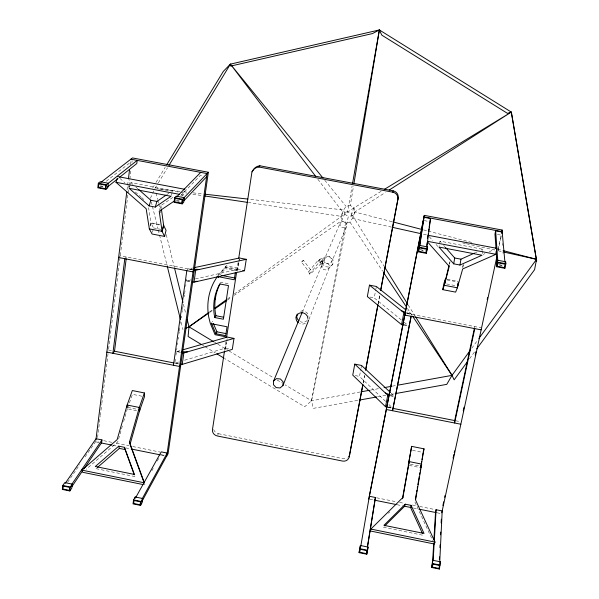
<?xml version="1.0" encoding="UTF-8"?>
<svg xmlns="http://www.w3.org/2000/svg" width="599" height="599" viewBox="0 0 599 599"><rect width="100%" height="100%" fill="white"/><g stroke="black" fill="none" stroke-linecap="round" stroke-linejoin="round"><path stroke-width="0.45" stroke-dasharray="3 2.25" d="M322.314 259.135L321.91 267.521L323.924 269.737L326.927 269.984L332.842 264.279L333.066 259.973L330.071 256.679L325.616 256.335L322.314 259.135L321.91 267.521M324.665 258.633L324.516 261.493L326.507 263.672L329.457 263.904L331.659 262.048L346.492 226.115L346.634 223.509L344.844 221.525L342.171 221.323L340.187 223.023L324.665 258.633L326.859 256.769L329.817 257.001L331.809 259.187L331.659 262.048M340.187 223.023L340.045 225.628L341.834 227.613L344.5 227.815L346.492 226.115M127.055 189.801L127.512 186.087M127.632 185.158L128.321 179.595M130.17 164.755L130.664 160.764M97.577 437.57L98.723 428.352M98.842 427.431L100.22 416.372M100.333 415.451L101.718 404.392M101.83 403.471L108.045 353.717M108.614 349.105L128.905 186.574M129.025 185.645L129.713 180.104M129.826 179.183L131.099 169.023M131.907 162.561L132.132 160.712M174.945 362.208L175.47 358.509M175.941 355.185L176.316 352.534M176.645 350.205L176.907 348.356M177.431 344.665L177.693 342.815M178.217 339.124L178.472 337.274M178.996 333.583L179.258 331.734M179.393 330.813L179.91 327.121M180.434 323.423L180.696 321.581M181.22 317.889L181.482 316.04M182.006 312.349L182.268 310.499M182.395 309.578L182.92 305.879M184.222 296.647L184.485 294.805M184.619 293.877L185.143 290.186M185.66 286.494L185.922 284.645M186.446 280.953L186.716 279.059M236.395 270.815L236.672 268.996L226.714 267.079L220.23 274.686M224.64 350.138L226.197 339.97M236.822 270.688L238.38 260.528M184.619 360.224L225.613 348.079L226.452 342.583M195.446 278.887L237.683 269.415L238.761 262.392M238.896 261.516L239.301 258.88M225.464 349.749L226.602 342.366M226.744 341.437L227.163 338.667M237.511 271.257L239.36 259.255M482.262 253.542L482.944 249.296L440.01 241.15L439.112 246.219M350.31 205.494L346.005 206.356L343.661 209.95L340.838 216.306L341.819 220.552L345.571 222.955L349.951 222.094L352.347 218.433L354.945 212.039L353.994 207.853L350.31 205.494L353.507 186.199M462.945 267.296L463.364 264.795M449.677 263.904L449.961 262.242M391.559 227.141L352.347 218.433L351.381 214.172L347.615 211.769L352.107 186.057M385.554 401.337L359.49 376.434L360.86 369.119M361.032 368.198L361.549 365.457M401.278 319.903L374.225 297.883L375.708 289.991M375.873 289.107L376.367 286.479M363.204 382.679L364.589 375.341M378.089 303.828L379.818 294.663M363.196 383.068L364.581 375.738M378.081 304.247L379.811 295.082M345.571 222.955L311.54 400.768L313.202 408.376L358.337 400.259M391.993 221.682L354.945 212.039L352.586 215.633L348.296 216.471L311.54 400.768L304.666 406.773L224.835 358.636M498.001 249.244L500.944 235.534M498.166 250.764L501.49 235.31M149.967 226.25L150.806 222.716L159.888 224.453M152.49 232.277L153.531 227.927L150.806 222.716M449.302 264.196L450.014 261.478M462.428 267.431L463.641 263.126M122.368 425.986L117.771 441.905L86.196 469.242M123.641 421.569L127.475 408.301M181.617 196.098L183.159 195.057L184.357 190.946M171.262 195.469L172.235 192.197M159.708 209.598L160.914 205.577L174.032 196.652M150.282 225.748L151 223.382L148.589 207.703M129.406 187.509L130.178 185.069M130.432 184.26L130.949 182.628L172.722 190.557L169.712 192.631M308.957 319.447L329.158 268.105L329.308 265.207L327.286 262.976L324.284 262.736L322.052 264.616L302.675 311.173M381.151 191.321L353.994 207.853L351.381 214.172L385.254 192.549M353.994 207.853L344.62 214.12L341.819 220.552L234.299 295.307M150.416 198.269L152.296 194.211M152.67 193.395L153.793 190.961M217.669 435.211L218.388 433.691A5.78 5.271 24.3 0 1 213.543 428.719M151.869 470.732L153.217 468.321M157.252 461.065L159.042 457.846M152.625 188.049L155.53 183.257M156.01 182.455L165.212 167.278M154.916 188.528L157.822 183.743M158.301 182.942L167.495 167.795M220.454 283.042L220.934 282.249L229.552 283.911M236.672 268.996L235.632 270.643L225.636 268.719M308.762 271.609L316.639 261.988L319.522 259.427L322.015 258.379L324.149 259.741L322.756 261.905L311.008 273.436L309.428 274.095L308.762 271.609L301.529 262.025L302.405 260.962L303.551 260.475L310.776 270.067L309.631 270.546M322.936 263.066L321.057 264.309L318.488 260.879L319.454 260.026L320.36 259.644L322.936 263.066L321.057 264.309M320.36 259.644L318.488 260.879M347.615 211.769L343.227 212.645L340.838 216.306L248.338 202.484M225.179 267.476L226.265 265.844L237.998 268.105L236.964 269.752L225.179 267.476L217.19 276.686M67.575 482.33L79.787 464.607M85.095 456.902L95.72 441.485L99.09 442.167M471.78 348.244L477.815 339.947M469.579 358.711L475.643 350.408M186.821 270.696L188.146 268.951L192.646 267.993M218.306 275.016L226.265 265.844M309.428 274.095L317.62 264.054L320.974 261.074L324.149 259.741M124.802 258.708L126.411 257.023M180.801 195.573L200.268 175.522L202.994 176.039M118.624 257.51L120.257 255.833L194.338 270.149M388.354 513.276L389.687 511.958M303.551 260.475L301.529 262.025M332.842 264.279L329.532 267.079L325.092 266.727L322.097 263.44M106.255 181.242L130.47 162.344M209.388 312.049L212.413 309.855M227.523 298.916L231.296 296.183M234.321 293.989L344.62 214.12L343.661 209.95L248.825 199.182M209.725 312.401L212.795 310.26M227.388 300.114L231.229 297.448M166.709 194.697L168.963 193.148M475.329 252.718L477.021 251.954M481.252 250.053L482.944 249.296M483.236 254.403L484.943 253.647M489.203 251.752L494.317 249.476M179.138 363.982L174.818 363.129L179.273 361.811M180.561 352.347L176.443 351.65L180.007 350.625M189.808 281.47L186.454 280.901L190.946 279.89M360.201 391.971L311.54 400.768L285.109 384.82M370.302 390.144L378.561 388.654M392.338 386.16L396.006 385.494M377.677 396.785L385.973 395.295M390.578 394.464L394.262 393.805M176.443 351.65L180.127 351.718M186.454 280.901L190.19 281.051M192.466 269.138L188.146 268.951L192.354 269.67M180.022 191.381L156.773 188.737L179.895 192.257M183.736 191.8L188.386 192.324M193.035 192.856L203.263 194.016M180.816 192.399L186.364 193.23M192.841 194.196L203.016 195.716M174.818 363.129L178.929 363.825M424.182 220.597L429.049 221.518M497.425 234.441L501.513 235.212L501.67 237.062M181.347 194.712L183.159 195.057M100.385 185.825L102.961 186.311M176.256 200.253L180.584 201.077M99.726 186.296L104.204 187.143M177.386 201.069L179.183 201.414M419.944 249.611L425.245 250.622M498.847 264.631L503.295 265.477M421.651 250.539L423.306 250.861M499.671 265.394L502.172 265.874M447.198 279.306L458.505 281.47M447.019 279.913L457.441 281.904M151 223.382L160.06 225.119M446.659 283.948L456.76 285.888M153.531 227.927L160.689 229.297M237.683 269.415L241.944 270.239M369.92 297.052L374.225 297.883M406.953 313.479L481.102 327.81M212.757 321.91L212.495 321.176M225.613 348.079L229.784 348.895M355.274 375.603L359.49 376.434M108.501 350.033L111.938 350.707M387.628 407.32L392.023 408.189M455.584 420.753L460.01 421.629M141.888 396.216L132.446 394.329L127.288 408.81L136.819 410.712M412.546 450.358L422.228 452.29M127.729 407.417L139.852 409.843M410.33 464.128L420.101 466.082M409.199 465.401L419.869 467.534M218.388 433.691L343.017 458.647A5.818 5.331 15 0 0 347.33 457.928M103.694 440.692L112.762 442.519M116.386 443.253L129.085 445.813M132.716 446.54L159.918 452.028M376.621 497.791L395.879 501.677M399.548 502.411L403.217 503.153M412.389 505.002L418.806 506.297M419.727 506.484L435.316 509.629M160.832 454.626L165.077 455.48M95.675 441.83L98.408 442.384M112.986 445.319L117.539 446.24M125.738 447.895L130.29 448.816M161.258 455.06L164.905 455.802M369.688 499.192L374.008 500.06M397.025 504.71L402.483 505.811M413.4 508.012L417.945 508.933M437.053 512.789L440.729 513.53M96.042 468.673L134.917 476.564L134.543 475.142M383.42 527.247L423.328 535.349M406.414 313.255L411.461 314.348L407.073 310.866M403.239 325.002L408.271 326.096M423.478 234.224L427.124 235.033M462.69 242.924L465.423 243.531M466.336 243.733L494.609 250.008M498.256 250.816L502.816 251.835M390.226 395.797L393.521 396.538M387.98 407.253L391.267 407.994M423.613 229.911L427.229 230.855M428.135 231.094L472.401 242.617M497.702 249.206L502.224 250.382M406.421 312.528L411.461 314.348M404.085 324.441L408.271 325.976M390.263 394.943L393.536 396.253M388.833 406.714L391.274 407.702M214.622 342.284L217.025 343.736M217.826 344.215L228.234 350.505M229.035 350.984L273.092 377.572M277.097 379.983L281.904 382.888M202.484 345.159L204.079 346.117M204.88 346.604L215.258 352.856M344.62 214.12L348.296 216.471M404.123 322.225L408.398 325.699M119.92 178.442L124.817 182.762M128.313 185.84L129.706 187.075M135.299 192.002L140.892 196.936M141.589 197.55L144.381 200.014M130.949 182.628L133 184.455M135.748 186.888L137.807 188.715M391.132 393.131L393.82 395.647M388.893 404.535L391.566 407.088M429.236 236.68L432.95 240.895M436.035 244.414L437.891 246.518M440.01 241.15L441.238 242.55M443.687 245.358L444.907 246.766M324.77 180.232L346.005 206.356M317.837 179.228L343.227 212.645M349.951 222.094L382.589 271.115M407.455 308.455L412.119 315.463M352.586 215.633L384.094 266.241M408.211 304.988L415.1 316.062M414.92 502.022L432.725 540.627M144.554 483.52L144.906 484.928M151.315 201.893L152.213 205.517M152.438 206.423L158.054 229.073M158.278 229.979L167.256 266.218M181.175 322.389L182.972 329.637M156.032 193.05L157.589 199.377M157.814 200.276L158.48 202.986M158.705 203.892L160.038 209.313M160.262 210.219L160.929 212.93M166.275 234.621L174.294 267.161M183.421 304.217L185.653 313.262M160.914 205.577L161.296 208.34M502.239 243.516L502.404 245.358M502.973 251.812L503.13 253.662M474.76 326.582L474.775 328.619M305.423 323.175A6.005 5.661 21.8 0 1 299.507 323.512M307.879 318.069A6.005 5.661 21.8 0 1 307.826 319.552M307.28 320.33A5.975 5.638 21.8 0 1 300.256 321.648M300.586 311.158A5.975 5.638 21.8 0 1 308.597 316.22M321.79 261.546L319.918 262.781L321.79 261.546"/><path stroke-width="0.9" d="M474.371 328.409L454.701 420.573L454.619 422.999L474.775 328.619M302.315 312.034L273.593 381.009L273.451 384.715L276.124 387.59L280.047 387.95L282.938 385.584L308.612 320.315M282.938 385.584L283.095 381.87L280.422 378.987L276.483 378.628L273.593 381.009M439.389 569.05L440.407 561.817L432.68 560.245L431.639 567.463L439.389 569.05L439.509 566.579M439.733 562.206L442.189 510.962L436.102 509.734L435.518 512.474L433.931 539.534M439.366 559.623L439.494 556.868M439.943 547.688L440.078 544.933M440.572 534.832L440.707 532.077M441.149 522.89L441.328 519.213M433.137 560.859L434.163 543.196M434.268 541.339L436.102 509.734M431.639 567.463L432.493 563.517L433.713 543.263M62.805 485.467L62.341 489.435L69.843 490.963L71.783 488.095L72.254 484.142L64.774 482.622L62.805 485.467L70.315 486.994L72.254 484.142M98.326 183.212L97.787 187.809L105.881 189.351L107.783 187.824L108.329 183.249L100.265 181.714L98.326 183.212L106.435 184.747L137.193 160.382L136.797 163.534L119.508 177.349M69.843 490.963L70.315 486.994M105.881 189.351L106.435 184.747M95.907 439.98L126.823 191.658M128.441 178.667L129.594 169.39M65.261 483.236L96.065 438.738L101.972 439.928L101.62 442.676L83.845 468.942M124.802 258.708L112.889 353.29L114.514 351.216L126.179 258.873M426.376 253.37L427.521 246.915L419.233 245.343L418.057 251.782L426.376 253.37L426.615 251.49M426.825 245.328L427.177 242.602M428.113 235.325L428.345 233.505M428.577 231.686L428.929 228.953M429.161 227.133L430.486 218.53L423.987 217.302L419.727 246.039M426.802 247.387L430.486 218.53M133.57 499.903L133.03 503.871L140.585 505.414L142.188 502.464L142.734 498.518L135.209 496.983L133.57 499.903L141.132 501.445L142.734 498.518M174.661 197.722L174.032 202.32L182.186 203.87L183.691 202.267L184.32 197.692L176.203 196.15L174.661 197.722L182.815 199.272L184.32 197.692M134.992 498.563L135.209 496.983M140.585 505.414L141.132 501.445M182.186 203.87L182.815 199.272M173.463 365.263L186.821 270.696M100.789 182.41L132.484 157.941L208.347 172.257L168.079 453.675L166.724 456.168L207.082 173.575L130.867 159.192M182.216 364.387L183.863 352.908L233.992 338.398L232.292 349.389L182.216 364.387L180.569 364.102M194.001 282.189L195.716 270.239L246.264 259.315L244.497 270.733L194.001 282.189L192.324 281.904M419.465 246.728L423.373 220.447M368.827 499.019L424.294 215.363L502.127 230.053L501.85 233.64M418.057 251.782L419.233 245.343M235.355 272.47L234.239 279.763L218.545 276.731L218.171 277.352L218.635 276.753M224.498 351.059L212.465 429.58A5.81 5.294 24.3 0 0 217.31 435.975L342.463 461.05A5.848 5.346 15 0 0 349.18 456.947L362.852 384.902M226.624 337.2L236.545 272.508M238.664 258.678L251.977 171.846L252.965 170.603A8.805 8.491 39.5 0 1 259.899 165.788L393.184 190.834A6.192 6.042 11.7 0 1 398.155 197.932L380.679 290.5M411.101 316.175L392.54 410.727L411.176 316.324M442.758 289.661L444.293 285.296L445.461 278.977L443.911 283.424L442.758 289.661L455.622 292.125L457.351 287.797L462.668 268.966L495.957 254.313L496.871 248.338L428 235.28L427.379 238.664M421.172 465.019L420.753 467.707L424.017 448.838L411.648 446.375L408.308 465.221L411.648 446.375M421.449 463.222L421.726 461.432M422.003 459.635L422.28 457.846M422.557 456.049L422.969 453.361M366.79 554.217L368.078 547.067L360.411 545.502L359.632 549.44L359.086 552.645L366.79 554.217L368.078 547.067M367.427 546.737L375.416 497.492L369.366 496.272L360.763 546.318M367.419 547.449L375.416 497.492M405.156 313.127L404.842 315.096L481.147 329.854M353.957 183.436L379.362 29.95L230.398 64.13L223.322 71.393L166.664 164.882M386.744 407.148L386.355 409.506L460.848 424.234M459.972 265.035L481.993 255.241L438.962 247.065L453.705 263.845L459.972 265.035L460.953 259.18L474.483 253.1M449.07 265.102L444.293 285.296L457.351 287.797L458.175 282.893M421.659 464.105L415.571 499.993L435.016 542.11L434.268 543.989L370.399 531.006L370.863 529.074L402.917 497.44L409.169 461.604L421.659 464.105L420.992 466.262M359.086 552.645L360.411 545.502M453.705 263.845L454.701 257.989L445.521 247.462M415.384 499.274L416.32 493.771M416.634 491.936L416.941 490.102M417.256 488.267L417.563 486.433M417.877 484.598L419.278 476.347M419.592 474.513L419.899 472.678M420.213 470.844L420.52 469.01M352.586 183.309L379.362 29.95L511.321 112.095L536.659 261.029L511.321 112.095L507.488 113.361L381.825 35.154L379.362 29.95L372.458 33.581L230.69 66.07L230.398 64.13L168.948 165.399M402.476 498.57L409.169 461.604M457.351 287.797L458.175 283.282M390.458 392.502L361.549 365.457L354.78 364.132L352.744 375.109L385.524 406.699L387.164 407.065M405.613 309.705L376.367 286.479L369.463 285.146L367.337 296.557L401.562 324.643L403.239 325.002M349.18 456.947L362.852 384.513M365.622 369.845L377.917 304.749M380.687 290.073L398.155 197.932M365.622 370.234L377.909 305.161M385.524 406.699L387.763 395.243L354.78 364.132M401.562 324.643L403.891 312.715L369.463 285.146M369.291 496.309L424.294 215.363M426.795 250.577L427.521 246.915M504.927 262.242L502.187 232.068L495.65 230.832L494.976 233.984L495.994 248.675M442.908 505.466L443.687 501.827M444.668 497.282L445.057 495.463M453.076 458.175L453.855 454.544M454.252 452.724L454.641 450.905M463.252 410.847L464.038 407.2M475.217 355.185L476.003 351.538M487.197 299.485L487.586 297.658M501.73 231.88L502.127 230.053M441.792 512.789L496.796 257.128M497.32 260.191L496.331 264.758L496.466 266.712L504.845 268.315L505.848 263.717L505.668 261.778L497.32 260.191L497.455 262.122L496.466 266.712M439.891 564.183L440.407 561.817M505.271 263.605L505.668 261.778M164.62 236.425L162.059 231.341L163.52 225.149L166.058 230.323L164.62 236.425L152.079 234.022L149.331 228.9L146.163 208.714L115.989 182.298L117.299 178.225M423.111 452.462L424.017 448.838M444.293 285.296L449.25 266.405L427.536 241.906M397.818 199.302A6.222 6.065 11.7 0 0 392.824 192.182L393.184 190.834M127.235 407.298L127.145 405.036L139.32 407.47L139.852 409.843L130.05 444.376L129.466 442.122L139.32 407.47L144.381 392.951L132.327 390.548L127.145 405.036L117.134 439.636L81.891 470.125L82.684 472.282L143.071 484.554M402.521 498.802L402.917 497.44M149.331 228.9L162.059 231.341L163.692 225.816L161.423 209.261M405.246 504.193L383.944 525.308L424.025 533.439L411.146 505.384L405.246 504.193L404.639 506.215L384.745 525.929M155.231 207.074L171.022 196.285L129.152 188.326L149.129 205.914L155.231 207.074L156.931 201.436L165.953 195.222M149.129 205.914L150.843 200.276L138.496 189.321M411.146 505.384L410.51 507.398L422.55 533.657M296.071 317.268L296.834 315.426M142.15 501.026L166.777 455.824M142.113 498.907L167.166 453.069L161.221 451.871L135.688 497.597M215.85 333.725L211.365 323.033L211.537 323.745L227.043 326.777L225.688 335.65L215.85 333.725L216.95 331.831L213.349 323.557M217.19 276.686L214.045 281.882A59.99 56.478 25.7 0 0 208.796 317.305L210.256 323.28L215.071 334.691L226.662 336.96M214.801 317.552L214.577 316.624A53.977 50.825 25.7 0 1 219.346 284.75L219.833 283.948L228.489 285.618L223.39 319.222L214.801 317.552L215.917 315.718L215.692 314.797A53.745 50.623 25.8 0 1 220.035 283.851M180.861 364.327L179.535 366.461L106.847 352.1M214.255 300.226L215.378 298.459M71.82 486.71L82.273 471.263M71.648 484.539L101.972 439.928M470.133 350.497L452.013 375.371L446.764 384.363L395.183 393.64M478.915 338.442L536.554 259.322L503.123 250.614M467.377 361.729L454.154 379.841L452.013 375.371L415.594 316.849M476.744 348.903L534.593 269.662L536.554 259.322L503.729 252.037M194.338 270.149L193.043 271.894L118.624 257.51M251.977 171.846A8.85 8.521 39.4 0 1 258.94 167.009L259.899 165.788M183.811 200.897L206.633 176.727M183.646 198.164L208.347 172.257M176.72 196.846L200.71 172.37M118.744 446.165L95.301 466.509L134.356 474.43L124.487 447.326L118.744 446.165L119.373 448.404L125.094 449.557L134.288 474.827M97.412 467.482L119.373 448.404M107.258 187.135L118.07 178.502M208.632 312.596L188.992 326.814L185.226 328.581M214.674 308.215L226.766 299.463M208.954 312.933L188.992 326.814L188.116 336.488L201.683 344.672M215.101 308.657L226.624 300.653M174.668 200.785L159.229 211.207L162.059 231.341M389.193 190.033L511.321 112.095L384.341 189.381M182.688 349.861L227.298 337.087L233.992 338.398M194.443 267.603L239.435 257.997L246.264 259.315M361.122 391.806L369.381 390.308M384.071 387.658L391.417 386.325M397.848 385.164L452.013 375.371L412.636 316.235M359.258 400.095L376.756 396.95M181.969 351.755L187.494 351.853M195.798 281.283L197.67 281.358M194.196 269.221L199.385 269.445M205.128 194.226L247.896 199.078M204.865 195.993L247.417 202.35M194.031 269.954L195.716 270.239M182.208 352.631L183.863 352.908M258.94 167.009L392.824 192.182M424.07 216.905L502.269 231.678M117.823 176.6L184.836 189.306M427.828 241.375L495.957 254.313M115.989 182.298L179.528 194.368M418.956 247.192L427.289 248.772M497.455 262.122L505.848 263.717M454.701 257.989L460.953 259.18M150.843 200.276L156.931 201.436M242.79 270.404L244.497 270.733M221.578 275.435L235.28 278.078M215.917 315.718L223.614 317.215M216.95 331.831L225.86 333.576M114.514 351.216L173.905 362.949M392.907 408.368L454.701 420.573M101.141 442.931L112.073 445.139M131.203 448.995L160.345 454.881M374.285 500.12L396.119 504.523M404.303 506.177L411.58 507.645M419.764 509.3L436.139 512.602M81.891 470.125L144.374 482.816L129.466 442.122M370.863 529.074L435.016 542.11M359.864 548.684L367.569 550.264M432.493 563.517L440.25 565.097M403.891 312.715L405.575 313.075M392.472 227.343L420.745 233.617M387.763 395.243L389.402 395.61M392.892 221.915L421.808 229.447M401.382 310.701L405.583 312.221M385.359 392.974L389.447 394.614M213.821 341.804L188.992 326.814L187.21 319.589M216.853 353.822L224.033 358.157M323.003 178.053L230.398 64.13L315.583 176.256M383.622 272.665L406.421 306.905M385.075 267.82L407.717 304.202M130.365 445.237L143.955 482.337M124.487 447.326L125.094 449.557M167.256 266.218L180.501 319.671M174.511 268.067L182.98 302.413M504.672 266.345L504.845 268.315M495.65 230.832L497.806 260.887M496.182 251.43L496.945 262.459M139.32 407.47L139.417 411.236L144.464 396.725L144.381 392.951M298.182 322.681A6.005 5.661 21.8 0 1 299.133 313.27A6.005 5.661 21.8 0 1 307.879 318.069M349.704 454.559A5.818 5.331 15 0 1 348.888 456.475M298.938 320.817A5.975 5.638 21.8 0 1 297.284 314.018M63.292 486.081L62.947 489.039L69.357 490.349L69.709 487.391L63.292 486.081M98.85 183.908L98.446 187.337L105.364 188.648L105.768 185.226L98.85 183.908M134.056 500.524L133.652 503.474L140.099 504.792L140.51 501.842L134.056 500.524M175.178 198.419L174.706 201.848L181.669 203.173L182.141 199.744L175.178 198.419M360.328 549.305L359.744 552.256L366.326 553.596L366.91 550.653L360.328 549.305M419.45 247.889L418.776 251.31L425.889 252.666L426.563 249.244L419.45 247.889M432.95 564.131L432.313 567.081L438.932 568.429L439.576 565.486L432.95 564.131M497.941 262.826L497.207 266.248L504.358 267.611L505.107 264.189L497.941 262.826"/></g></svg>
